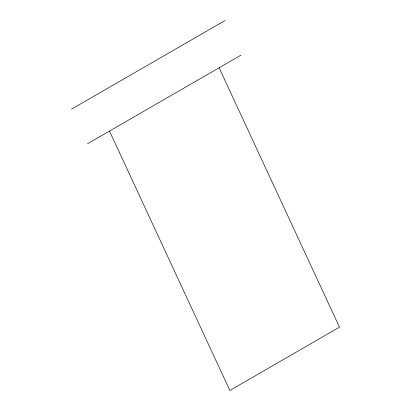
<?xml version="1.0" encoding="UTF-8"?>
<svg xmlns="http://www.w3.org/2000/svg" width="411" height="411" viewBox="0 0 411 411"><rect width="100%" height="100%" fill="white"/><g stroke="black" fill="none" stroke-linecap="round" stroke-linejoin="round"><path stroke-width="0.62" d="M71.514 109.156L224.987 20.55M87.564 143.737L241.036 55.131M219.109 67.789L339.486 327.161L229.862 390.45L109.49 131.083"/></g></svg>
